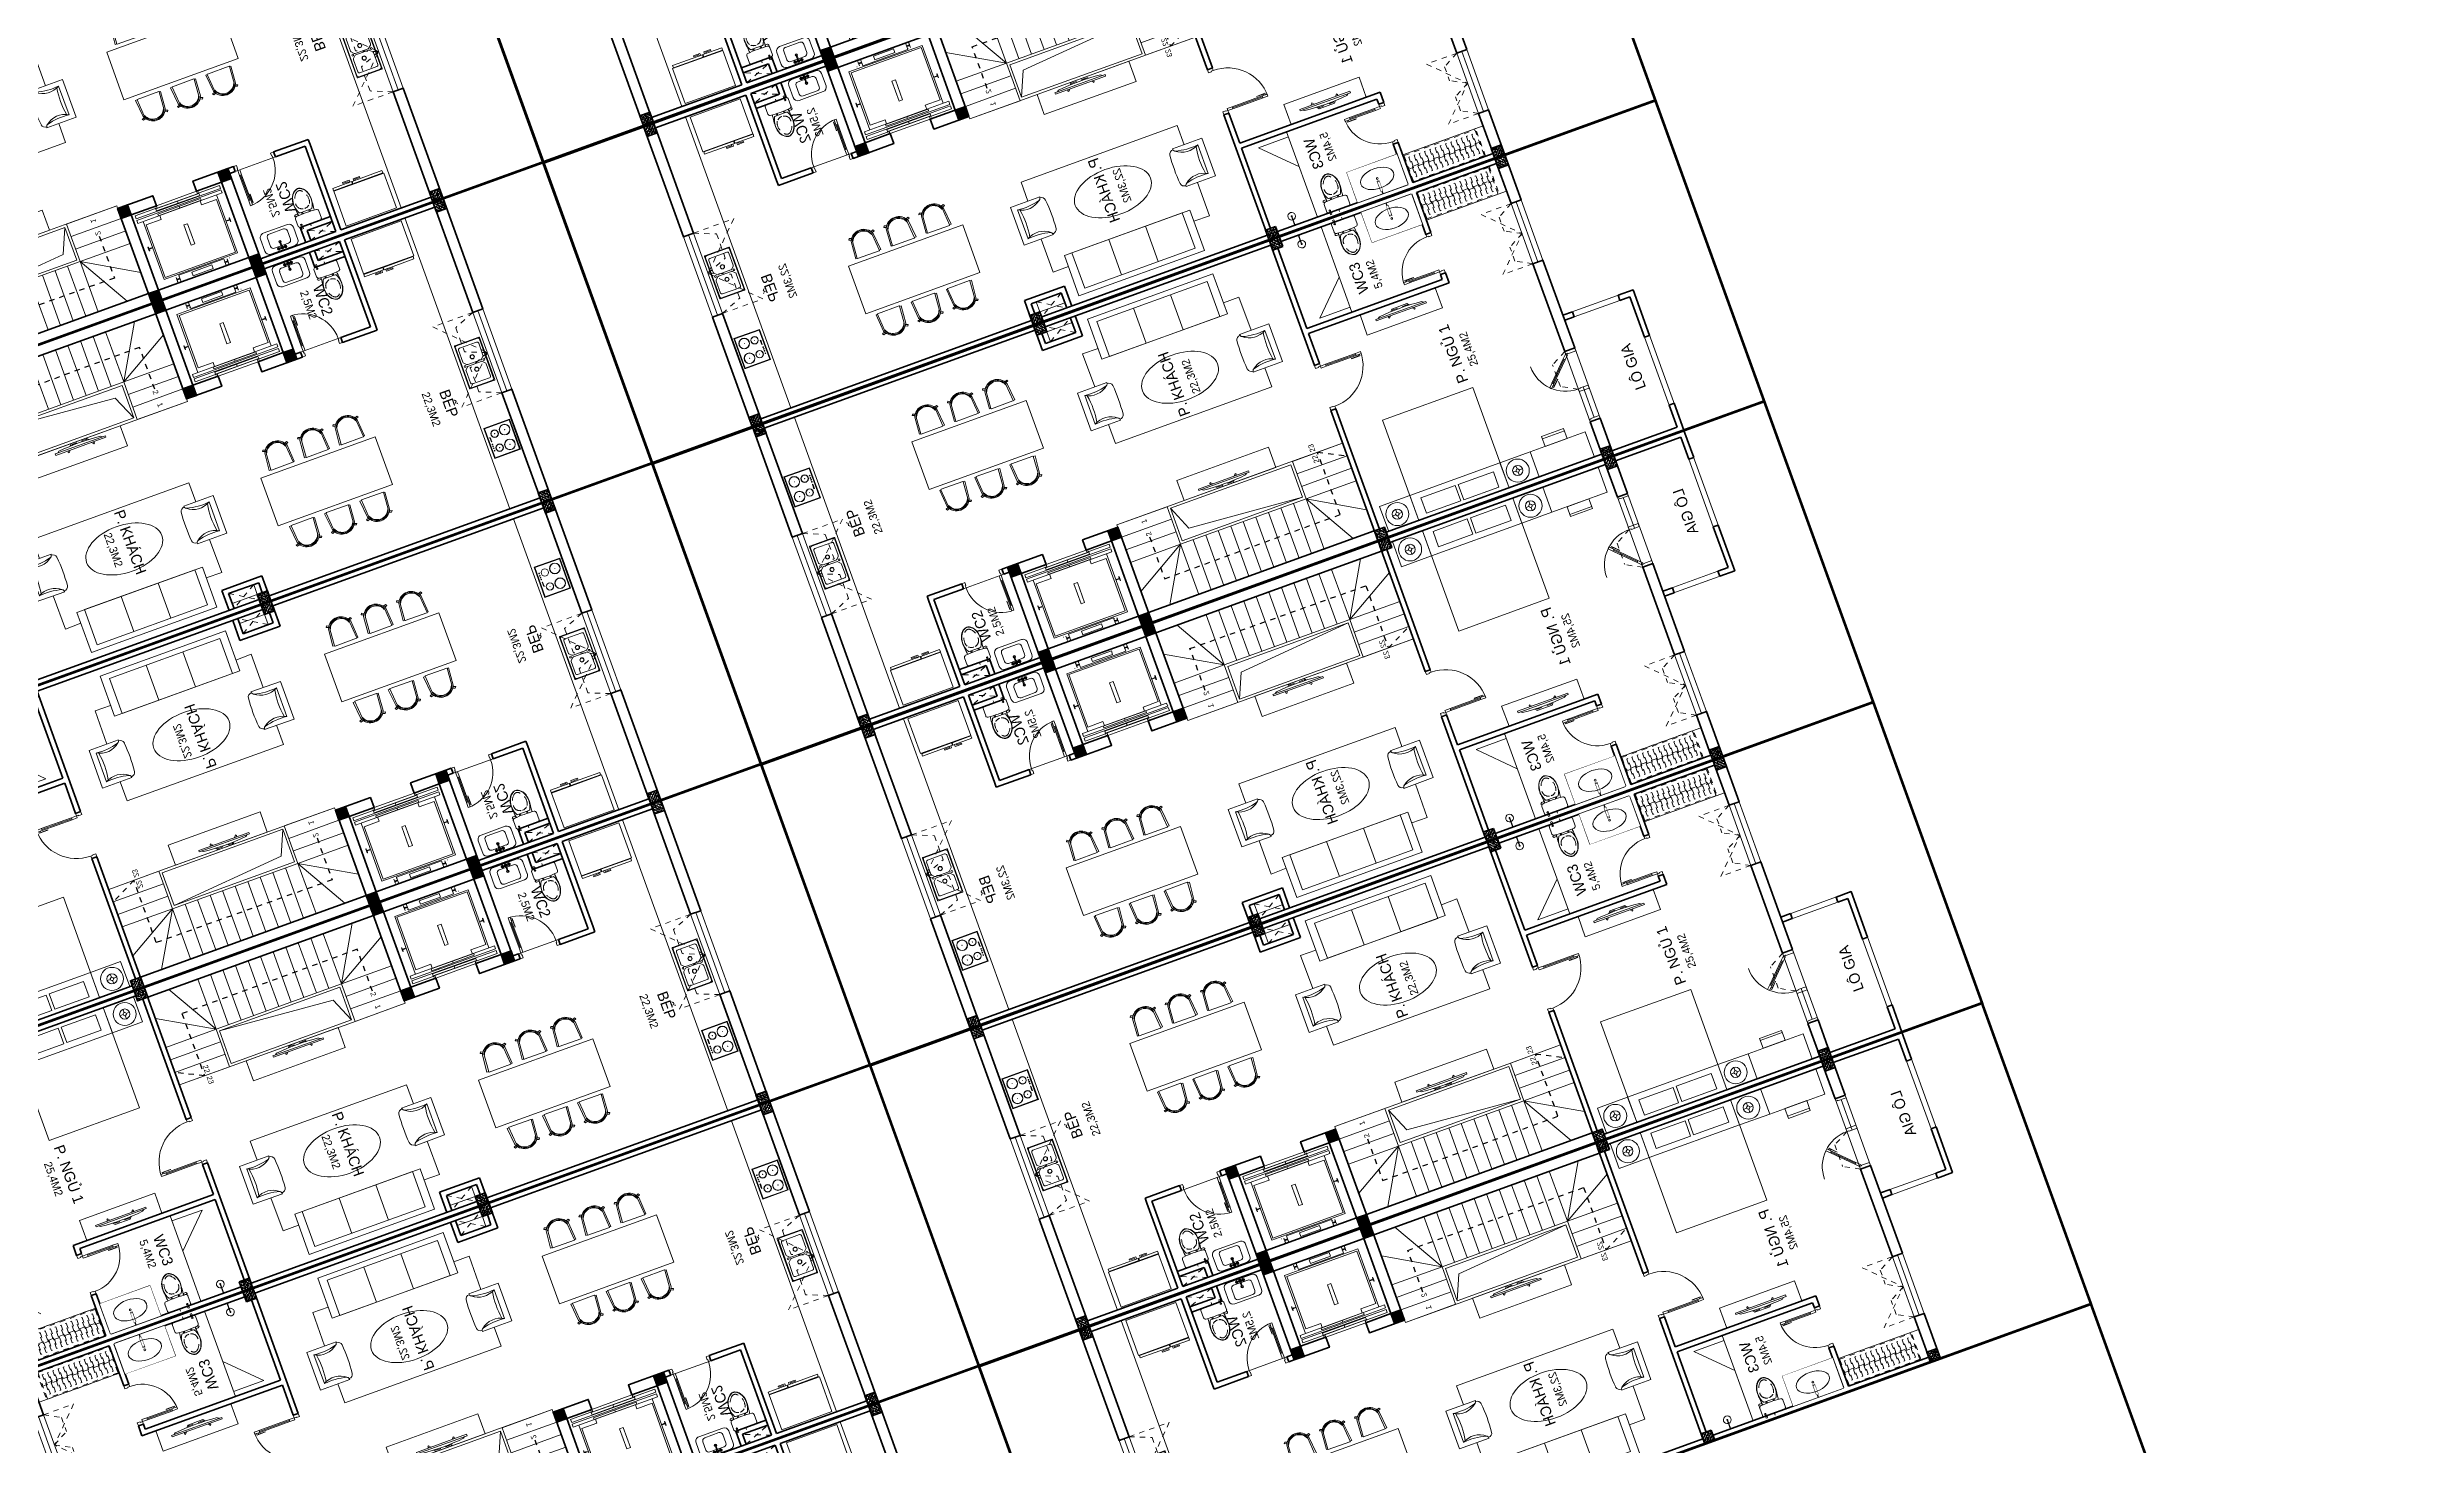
# Model space of a CAD drawing. Header units: metres. Extents: x 568336 to 569219, y 2065964 to 2066430.
# Drawn here: x 568574.09 to 568618.06, y 2066363.18 to 2066389.38 of the extents above; entities that cross this region are included whole.
import ezdxf

# ---------------------------------------------------------------- set-up
doc = ezdxf.new("R2010")
doc.units = ezdxf.units.M
for name, pattern in [('$AUDIT_BAD_LTYPE2', [0]), ('DASHDOT2', [0.5, 0.25, -0.125, 0, -0.125]), ('HIDDEN', [0.375, 0.25, -0.125]), ('HIDDEN2', [0.1875, 0.125, -0.0625]), ('X-5M-G-MB PHONGNGU$0$HIDDEN2', [0.1875, 0.125, -0.0625]), ('xref-thap C (mb tang 32-2)$0$HIDDEN', [0.375, 0.25, -0.125])]:
    doc.linetypes.add(name, pattern=pattern)
doc.layers.get('0').update_dxf_attribs({"linetype": 'CONTINUOUS'})
doc.layers.get('DEFPOINTS').update_dxf_attribs({"linetype": 'CONTINUOUS'})
for name, color, linetype, lineweight in [('-CONCRETE', 1, 'CONTINUOUS', 35), ('-DIM', 9, 'CONTINUOUS', 13), ('-DOOR', 137, 'CONTINUOUS', 9), ('-FURNITURE', 46, 'CONTINUOUS', 9), ('-HATCH', 8, 'CONTINUOUS', 5), ('-HIDE', 3, 'HIDDEN', 13), ('-LINE1', 7, 'CONTINUOUS', 18), ('-LINE2', 252, 'CONTINUOUS', 9), ('-STEEL1', 1, 'CONTINUOUS', 35), ('-TEXT', 7, 'CONTINUOUS', 15), ('-WALL', 4, 'CONTINUOUS', 35), ('TEXT25', 2, 'CONTINUOUS', 13)]:
    doc.layers.add(name, color=color, linetype=linetype, lineweight=lineweight)
for name, color, linetype in [('1-NETMANH', 8, 'CONTINUOUS'), ('LoLK', 6, 'CONTINUOUS'), ('TIMDUONG', 1, 'CONTINUOUS')]:
    doc.layers.add(name, color=color, linetype=linetype)
doc.styles.add('SVN_AVO_thuong', font='')
doc.styles.add('T1', font='', dxfattribs={"height": 200})
doc.styles.add('vnavanth', font='', dxfattribs={"width": 0.8})
doc.styles.get('SVN_AVO_thuong').set_extended_font_data('SVN-Avo')
doc.styles.get('T1').set_extended_font_data('VNgeometric Light')
doc.styles.get('vnavanth').set_extended_font_data('.VnAvantH')

# ---------------------------------------------------------------- blocks, each defined once
blk = doc.blocks.new('*U150')
at = {"linetype": '$AUDIT_BAD_LTYPE2'}
for p, q in [((70, 100), (70, 600)), ((90, 600), (90, 100))]:
    blk.add_line(p, q, dxfattribs=at)
for points in [[(50, 600), (90, 600), (90, 700), (50, 700), (50, 600)], [(50, 603), (50, 100)], [(50, 100), (90, 100), (90, 0), (50, 0), (50, 100)]]:
    blk.add_lwpolyline(points)
for points in [[(118, 495), (118, 664), (90, 664), (90, 636), (113, 636), (113, 495)], [(0, 0), (50, 0), (50, -40), (60, -40), (60, -100), (0, -100)], [(800, 0), (750, 0), (750, -40), (740, -40), (740, -100), (800, -100)]]:
    blk.add_lwpolyline(points, close=True)
at = {"linetype": '$AUDIT_BAD_LTYPE2', "ltscale": 0.3}
blk.add_arc((50, 0), 700, 0, 90, dxfattribs=at)
blk = doc.blocks.new('*U152')
at = {"linetype": '$AUDIT_BAD_LTYPE2'}
for p, q in [((70, 100), (70, 700)), ((90, 700), (90, 100))]:
    blk.add_line(p, q, dxfattribs=at)
for points in [[(50, 700), (90, 700), (90, 800), (50, 800), (50, 700)], [(50, 703), (50, 100)], [(50, 100), (90, 100), (90, 0), (50, 0), (50, 100)]]:
    blk.add_lwpolyline(points)
for points in [[(118, 595), (118, 764), (90, 764), (90, 736), (113, 736), (113, 595)], [(0, 0), (50, 0), (50, -40), (60, -40), (60, -100), (0, -100)], [(900, 0), (850, 0), (850, -40), (840, -40), (840, -100), (900, -100)]]:
    blk.add_lwpolyline(points, close=True)
at = {"linetype": '$AUDIT_BAD_LTYPE2', "ltscale": 0.3}
blk.add_arc((50, 0), 800, 0, 90, dxfattribs=at)
blk = doc.blocks.new('1800X2000')
at = {"layer": '-FURNITURE'}
blk.add_line((325497, 17765), (325497, 19565), dxfattribs=at)
for points in [[(323997, 19565), (325997, 19565), (325997, 17765), (323997, 17765)], [(325613, 19391), (325919, 19391), (325919, 18691), (325613, 18691)], [(325613, 18630), (325919, 18630), (325919, 17947), (325613, 17947)]]:
    blk.add_lwpolyline(points, close=True, dxfattribs=at)
blk = doc.blocks.new('X-5M-DH-2-CORE$0$A$C75E80C28')
at = {"layer": '-LINE2', "linetype": 'Continuous', "ltscale": 2}
for p, q in [((-731, -149), (731, -149)), ((-731, -1305), (-731, -149)), ((-700, -179), (700, -179)), ((-700, -1225), (-700, -179)), ((-557, -112), (-560, -112)), ((-510, -22), (-510, -51)), ((-507, -22), (-510, -22)), ((-510, -109), (-510, -79)), ((-507, -22), (-507, -51)), ((-507, -109), (-507, -79)), ((-456, -57), (-501, -57)), ((-456, -60), (-501, -60)), ((-456, -70), (-501, -70)), ((-456, -73), (-501, -73)), ((-453, -63), (-453, -67)), ((-450, -63), (-450, -67)), ((450, -63), (450, -67)), ((453, -63), (453, -67)), ((456, -57), (501, -57)), ((456, -60), (501, -60)), ((456, -70), (501, -70)), ((456, -73), (501, -73)), ((457, -112), (460, -112)), ((507, -22), (510, -22)), ((507, -22), (507, -51)), ((507, -109), (507, -79)), ((510, -22), (510, -51)), ((510, -109), (510, -79)), ((700, -1225), (700, -179)), ((731, -1305), (731, -149)), ((840, -1305), (-840, -1305)), ((-840, -1365), (-840, -1305)), ((-700, -1225), (-400, -1225)), ((425, -1309), (-425, -1309)), ((-425, -1343), (-425, -1309)), ((-400, -1305), (-400, -1225)), ((0, -1309), (0, -1343)), ((700, -1225), (400, -1225)), ((400, -1305), (400, -1225)), ((425, -1343), (425, -1309)), ((840, -1365), (840, -1305)), ((840, -1365), (-840, -1365)), ((840, -1395), (-840, -1395)), ((-840, -1395), (-840, -1455)), ((-840, -1455), (-435, -1455)), ((-435, -1450), (-435, -1460)), ((-435, -1450), (-400, -1450)), ((-435, -1460), (-425, -1460)), ((-435, -1490), (-435, -1500)), ((-435, -1490), (-425, -1490)), ((-435, -1500), (-400, -1500)), ((-433, -1452), (-433, -1458)), ((-433, -1452), (-402, -1452)), ((-433, -1458), (-425, -1458)), ((-433, -1492), (-433, -1498)), ((-433, -1492), (-425, -1492)), ((-433, -1498), (-402, -1498)), ((430, -1406), (-430, -1406)), ((-430, -1406), (-430, -1446)), ((430, -1446), (-430, -1446)), ((425, -1343), (-425, -1343)), ((-425, -1458), (-425, -1460)), ((-425, -1490), (-425, -1492)), ((-402, -1452), (-402, -1498)), ((400, -1450), (-400, -1450)), ((-400, -1450), (-400, -1500)), ((0, -1406), (0, -1446)), ((400, -1450), (400, -1500)), ((435, -1450), (400, -1450)), ((435, -1500), (400, -1500)), ((402, -1452), (402, -1498)), ((433, -1452), (402, -1452)), ((433, -1498), (402, -1498)), ((433, -1458), (425, -1458)), ((425, -1458), (425, -1460)), ((435, -1460), (425, -1460)), ((425, -1490), (425, -1492)), ((435, -1490), (425, -1490)), ((433, -1492), (425, -1492)), ((430, -1406), (430, -1446)), ((433, -1452), (433, -1458)), ((433, -1492), (433, -1498)), ((435, -1450), (435, -1460)), ((840, -1455), (435, -1455)), ((435, -1490), (435, -1500)), ((840, -1395), (840, -1455))]:
    blk.add_line(p, q, dxfattribs=at)
for points in [[(-450, 0), (-450, -130), (450, -130), (450, 0)], [(-200, -29), (200, -29), (200, -101), (-200, -101)], [(-36, -584), (36, -584), (36, -984), (-36, -984)]]:
    blk.add_lwpolyline(points, close=True, dxfattribs=at)
for points in [[(-780, -789), (-751, -789, 0.414214), (-750, -788), (-750, -784), (-750, -780, 0.414214), (-751, -779), (-780, -779, -0.256978), (-784, -782), (-798, -782, -0.414214), (-801, -779), (-804, -749, 0.414214), (-807, -746), (-812, -746), (-812, -784), (-812, -821), (-807, -821, 0.414214), (-804, -818), (-801, -789, -0.414214), (-798, -786), (-784, -786, -0.256978), (-780, -789)], [(780, -789), (751, -789, -0.414214), (750, -788), (750, -784), (750, -780, -0.414214), (751, -779), (780, -779, 0.256978), (784, -782), (798, -782, 0.414214), (801, -779), (804, -749, -0.414214), (807, -746), (812, -746), (812, -784), (812, -821), (807, -821, -0.414214), (804, -818), (801, -789, 0.414214), (798, -786), (784, -786, 0.256978), (780, -789)]]:
    blk.add_lwpolyline(points, format="xyb", dxfattribs=at)
for centre, radius, start, end in [((-501, -51), 9.4, 180, 270), ((-501, -79), 9.4, 90, 180), ((-501, -51), 6.2, 180, 270), ((-501, -79), 6.2, 90, 180), ((-456, -63), 6.2, 0, 90), ((-456, -63), 3, 0, 90), ((-456, -67), 6.2, 270, 0), ((-456, -67), 3, 270, 0), ((456, -63), 6.2, 90, 180), ((456, -67), 6.2, 180, 270), ((456, -63), 3, 90, 180), ((456, -67), 3, 180, 270), ((501, -51), 6.2, 270, 0), ((501, -51), 9.4, 270, 0), ((501, -79), 9.4, 0, 90), ((501, -79), 6.2, 0, 90)]:
    blk.add_arc(centre, radius, start, end, dxfattribs=at)
blk = doc.blocks.new('A$C5C575821')
at = {"layer": '-CONCRETE'}
h = blk.add_hatch(color=256, dxfattribs=at)
h.dxf.hatch_style = 1
h.paths.add_polyline_path([(0, 200), (0, 0), (200, 0), (200, 200)])
blk.add_lwpolyline([(0, 0), (200, 0), (200, 200), (0, 200)], close=True, dxfattribs=at)
blk = doc.blocks.new('A$C3F71457E')
at = {"layer": '-CONCRETE'}
blk.add_lwpolyline([(0, -100), (0, 400), (-1500, 400), (-1500, -1400), (0, -1400), (0, -900), (200, -900), (200, -1600), (-1700, -1600), (-1700, 600), (200, 600), (200, -100), (0, -100)], dxfattribs=at)
at = {"layer": '-LINE1'}
blk.add_line((0, -900), (0, -100), dxfattribs=at)
at = {"layer": '-WALL'}
for p in [(-1700, 400), (0, 400), (-1700, -1600), (0, -1600)]:
    blk.add_blockref('A$C5C575821', p, dxfattribs=at)
at = {"color": 2, "rotation": 90}
blk.add_blockref('X-5M-DH-2-CORE$0$A$C75E80C28', (-1500, -500), dxfattribs=at)
blk = doc.blocks.new('XR.MB.LM123$0$tvi 1')
blk.add_lwpolyline([(29, 0), (29, -1000), (0, -1000), (0, 0)], close=True)
for points in [[(-24, -236), (-39, -252)], [(0, -285), (-39, -252)], [(0, -256), (-24, -236)], [(29, -50), (52, -81)], [(70, -315), (111, -350), (111, -650), (70, -685)], [(89, -446), (89, -360), (71, -345)], [(0, -715), (-39, -748)], [(-24, -764), (-39, -748)], [(0, -744), (-24, -764)], [(89, -554), (89, -640), (71, -655)], [(89, -446), (73, -446)], [(89, -554), (73, -554)], [(29, -950), (52, -919)]]:
    blk.add_lwpolyline(points)
blk.add_arc((-4025, -500), 4099, 354.1311, 5.8689)
blk = doc.blocks.new('A$C23F441E4')
at = {"ltscale": 3}
blk.add_lwpolyline([(-300, 0), (-300, -510), (300, -510), (300, 0), (-300, 0)], dxfattribs=at)
for points in [[(-290, -10), (-290, -500), (290, -500), (290, -10)], [(-100, -46), (-15, -46), (-15, -56), (-100, -56)]]:
    blk.add_lwpolyline(points, close=True, dxfattribs=at)
for centre, radius in [((-147, -359), 100), ((-147, -359), 97), ((-139, -156), 70), ((-139, -156), 67), ((-147, -359), 2), ((-139, -156), 2), ((37, -48), 6.6), ((147, -359), 100), ((147, -359), 97), ((74, -48), 6.6), ((139, -156), 70), ((139, -156), 67), ((112, -48), 6.6), ((139, -156), 2), ((147, -359), 2), ((160, -48), 6.6)]:
    blk.add_circle(centre, radius, dxfattribs=at)
blk = doc.blocks.new('A$C14986441')
at = {"ltscale": 3}
for p, q in [((-250, 420), (-250, -420)), ((240, 430), (-240, 430)), ((-200, 325), (-200, 87)), ((-191, 66), (-149, 24)), ((170, 355), (-170, 355)), ((-128, 15), (128, 15)), ((149, 24), (191, 66)), ((200, 87), (200, 325)), ((250, -420), (250, 420)), ((-240, -430), (240, -430)), ((-200, -325), (-200, -87)), ((-191, -66), (-149, -24)), ((170, -355), (-170, -355)), ((-128, -15), (128, -15)), ((149, -24), (191, -66)), ((200, -87), (200, -325))]:
    blk.add_line(p, q, dxfattribs=at)
blk.add_lwpolyline([(240, -390), (240, 390, 0.414214), (210, 420), (-210, 420, 0.414214), (-240, 390), (-240, -390, 0.414214), (-210, -420), (210, -420, 0.414214)], format="xyb", close=True, dxfattribs=at)
for centre, radius in [((-186, 0), 17.5), ((0, 125), 40), ((0, 125), 35), ((185, 0), 17.5), ((0, -125), 40), ((0, -125), 35)]:
    blk.add_circle(centre, radius, dxfattribs=at)
for centre, radius, start, end in [((-240, 420), 10, 90, 180), ((-170, 325), 30, 90, 180), ((-170, 87), 30, 180, 225), ((-128, 45), 30, 225, 270), ((128, 45), 30, 270, 315), ((170, 325), 30, 0, 90), ((170, 87), 30, 315, 0), ((240, 420), 10, 0, 90), ((-240, -420), 10, 180, 270), ((-170, -87), 30, 135, 180), ((-170, -325), 30, 180, 270), ((-128, -45), 30, 90, 135), ((128, -45), 30, 45, 90), ((170, -325), 30, 270, 0), ((170, -87), 30, 0, 45), ((240, -420), 10, 270, 0)]:
    blk.add_arc(centre, radius, start, end, dxfattribs=at)
blk = doc.blocks.new('ghe11asdsdsdsd')
at = {"layer": '-FURNITURE', "ltscale": 5}
for p, q in [((-454, 642), (-454, -60)), ((447, 643), (445, -59)), ((339, 75), (-348, 74)), ((445, -59), (-454, -60))]:
    blk.add_line(p, q, dxfattribs=at)
for centre, radius, start, end in [((-557, 172), 481, 73.628, 77.6744), ((-330, 640), 103, 97.7909, 180.472), ((-435, 586), 50, 17.2905, 73.628), ((-753, 311), 469, 329.603, 39.8271), ((-1717, 235), 1379, 353.2677, 15.3477), ((14, -3057), 3816, 85.1505, 95.3732), ((745, 311), 469, 140.0382, 210.2652), ((1709, 233), 1379, 164.5193, 186.6002), ((322, 644), 103, 359.5522, 82.2333), ((428, 586), 50, 106.2084, 162.5459), ((548, 172), 481, 102.162, 106.2084), ((-1, -1576), 1730, 79.6029, 100.5814)]:
    blk.add_arc(centre, radius, start, end, dxfattribs=at)
blk = doc.blocks.new('SOFA 2500')
at = {"layer": '-FURNITURE'}
for p, q in [((267949, 8788), (268649, 8788)), ((267949, 8055), (268649, 8055))]:
    blk.add_line(p, q, dxfattribs=at)
for points in [[(267849, 9672), (268649, 9672), (268649, 7172), (267849, 7172)], [(267949, 9522), (268649, 9522), (268649, 7322), (267949, 7322)]]:
    blk.add_lwpolyline(points, close=True, dxfattribs=at)
blk = doc.blocks.new('A$C18091ED7')
for p, q in [((-83, -267), (-83, -300)), ((-83, -278), (-83, -288)), ((-61, -290), (-83, -290)), ((-63, -265), (-81, -265)), ((-61, -267), (-61, -300)), ((0, -42), (0, 0)), ((61, -267), (61, -300)), ((61, -290), (83, -290)), ((63, -265), (81, -265)), ((83, -267), (83, -300)), ((83, -278), (83, -288)), ((146, -27), (179, -27)), ((146, -27), (146, -30)), ((146, -30), (166, -30)), ((153, -37), (146, -30)), ((152, 0), (152, -27)), ((152, 0), (179, 0)), ((153, -37), (166, -37)), ((153, -40), (153, -37)), ((153, -40), (178, -40)), ((153, -40), (178, -40)), ((153, -40), (153, -42)), ((165, -262), (165, -290)), ((185, -30), (166, -30)), ((178, -37), (166, -37)), ((168, -260), (228, -260)), ((168, -292), (207, -292)), ((185, -30), (178, -37)), ((178, -37), (178, -40)), ((178, -40), (178, -42)), ((179, 0), (179, -27)), ((179, -27), (185, -27)), ((185, -27), (185, -30)), ((231, -274), (231, -262))]:
    blk.add_line(p, q)
for points in [[(230, -219, -0.137407), (225, -235), (222, -241, -0.236081), (198, -255, -0.051961), (-198, -255, -0.236081), (-222, -241), (-225, -235, -0.137407), (-230, -219), (-230, -72, -0.198912), (-226, -63), (-209, -46, -0.198912), (-200, -42), (0, -42), (200, -42, -0.198912), (209, -46), (226, -63, -0.198912), (230, -72)], [(144, -619, -0.212405), (26, -734, -0.027685), (-1, -739, -0.022279), (-26, -734, -0.212405), (-144, -619, -0.142796), (-167, -428, -0.093005), (-128, -309, -0.256439), (-111, -300), (0, -300), (111, -300, -0.256439), (128, -309, -0.093005), (167, -428, -0.142796)]]:
    blk.add_lwpolyline(points, format="xyb", close=True)
at = {"linetype": 'xref-thap C (mb tang 32-2)$0$HIDDEN', "ltscale": 100}
blk.add_lwpolyline([(61, -669, -0.199031), (0, -699, -0.199031), (-61, -669, -0.218924), (-132, -478, -0.153791), (-112, -404, -0.236701), (0, -348, -0.236701), (112, -404, -0.153791), (132, -478, -0.218924)], format="xyb", close=True, dxfattribs=at)
blk.add_circle((166, -78), 13.9)
for centre, radius, start, end in [((-81, -267), 1.98, 90, 180), ((-63, -267), 1.98, 0, 90), ((63, -267), 1.98, 90, 180), ((81, -267), 1.98, 0, 90), ((168, -262), 2.47, 90, 180), ((168, -290), 2.47, 180, 270), ((207, -277), 15.5, 270, 306.4659), ((168, -225), 80.1, 306.4659, 320.3123), ((228, -274), 2.47, 320.3123, 0)]:
    blk.add_arc(centre, radius, start, end)
for points in [[(-156, -259), (-157, -267), (-164, -328), (-169, -385), (-184, -528), (-136, -679), (-50, -735), (-20, -741), (0, -744)], [(156, -259), (157, -267), (164, -328), (169, -385), (184, -528), (136, -679), (50, -735), (20, -741), (0, -744)]]:
    blk.add_open_spline(points, degree=3, knots=[130.613938, 130.613938, 130.613938, 130.613938, 152.852109, 311.129351, 417.703951, 561.383393, 697.692632, 710.812262, 710.812262, 710.812262, 710.812262])
blk = doc.blocks.new('shower')
for points in [[(180929, -32327), (180902, -32327), (180902, -32316), (180929, -32316)], [(180919, -32316), (180912, -32316), (180912, -32147), (180919, -32147)]]:
    blk.add_lwpolyline(points, close=True)
for radius, start, end in [(72, 272.7907, 267.2093), (8.35, 294.8355, 245.1645)]:
    blk.add_arc((180916, -32147), radius, start, end)
blk = doc.blocks.new('Sink_Cicle')
blk.add_lwpolyline([(17, -50), (-17, -50), (-18, -252), (17, -252)], close=True)
blk.add_circle((0, -300), 17.5)
at = {"layer": 'DEFPOINTS'}
blk.add_line((0, -100), (0, 0), dxfattribs=at)
blk.add_wipeout([(17, -50), (-17, -50), (-18, -252), (17, -252)])
at = {"layer": '-FURNITURE', "linetype": 'Continuous'}
blk.add_ellipse((0, -300), major_axis=(-325, 0), ratio=0.584615, dxfattribs=at)
blk.add_line((-18, -237), (17, -237))
blk = doc.blocks.new('*U146')
at = {"ltscale": 300}
blk.add_lwpolyline([(0, 0), (999, 0), (999, -600), (0, -600)], close=True, dxfattribs=at)
blk.add_wipeout([(0, 0), (999, 0), (999, -600), (0, -600)], dxfattribs=at)
blk.add_blockref('Sink_Cicle', (500, 0), dxfattribs=at)
blk = doc.blocks.new('ghe 400')
blk.add_wipeout([(-230, 8), (-200, 309), (-194, 322), (-189, 333), (-230, 347), (-215, 370), (-176, 354), (-147, 387), (-125, 405), (-97, 422), (-61, 436), (-32, 443), (2, 445), (25, 444), (49, 440), (70, 434), (92, 425), (115, 412), (127, 404), (140, 393), (155, 379), (167, 366), (176, 354), (215, 370), (230, 347), (189, 333), (200, 309), (223, 8), (199, 8), (195, 0), (-195, 0), (-198, 2), (-199, 8)]).dxf.layer = '-LINE2'
at = {"layer": '-FURNITURE', "linetype": 'Continuous'}
for points in [[(-176, 354), (-215, 370), (-230, 347), (-189, 333)], [(-199, 8), (-230, 8), (-200, 309)], [(-177, 302), (-170, 302)], [(-177, 302), (-170, 302)], [(177, 302), (170, 302)], [(176, 354), (215, 370), (230, 347), (189, 333)], [(199, 8), (223, 8)], [(223, 8), (200, 309)]]:
    blk.add_lwpolyline(points, dxfattribs=at)
blk.add_lwpolyline([(177, 302), (200, 5, -0.436313), (195, 0), (-195, 0, -0.436313), (-200, 5), (-177, 302)], format="xyb", dxfattribs=at)
for centre, radius, start, end in [((0, 230), 215, 21.6148, 158.3852), ((0, 244), 187, 18.2196, 161.7804), ((0, 231), 184, 22.5272, 157.4728)]:
    blk.add_arc(centre, radius, start, end, dxfattribs=at)
blk = doc.blocks.new('ghee')
at = {"layer": '-DIM', "xscale": -0.9999999999999998, "rotation": 179.9999999999999}
blk.add_blockref('ghe 400', (-9, -100), dxfattribs=at)
blk = doc.blocks.new('lavabo4')
for p, q in [((241, 0), (-241, 0)), ((-327, -86), (-327, -330)), ((-241, -416), (241, -416)), ((-200, -138), (-200, -305)), ((141, -80), (-141, -80)), ((-141, -363), (141, -363)), ((-74, -39), (-79, -39)), ((-74, -44), (-79, -44)), ((-67, -33), (-67, -28)), ((-67, -50), (-67, -55)), ((-63, -33), (-63, -28)), ((-63, -50), (-63, -55)), ((-57, -39), (-52, -39)), ((-57, -44), (-52, -44)), ((-9, -57), (-9, -123)), ((9, -123), (9, -57)), ((57, -39), (52, -39)), ((57, -44), (52, -44)), ((63, -33), (63, -28)), ((63, -50), (63, -55)), ((68, -33), (68, -28)), ((68, -50), (68, -55)), ((74, -39), (79, -39)), ((74, -44), (79, -44)), ((200, -305), (200, -138)), ((327, -330), (327, -86))]:
    blk.add_line(p, q)
for centre, radius in [((-65, -42), 24.8), ((-83, -42), 5.03), ((-65, -42), 9), ((-65, -24), 5.03), ((-65, -60), 5.03), ((-47, -42), 5.03), ((0, -159), 22.8), ((0, -159), 14.1), ((0, -42), 9), ((65, -42), 24.8), ((47, -42), 5.03), ((65, -42), 9), ((65, -24), 5.03), ((65, -60), 5.03), ((83, -42), 5.03)]:
    blk.add_circle(centre, radius)
for centre, radius, start, end in [((-241, -86), 86.1, 90, 180), ((-241, -330), 86.1, 180, 270), ((-141, -138), 58.8, 90, 180), ((-141, -305), 58.8, 180, 270), ((-65, -42), 18, 105.2407, 164.2093), ((-65, -42), 18, 196.2342, 253.9047), ((-65, -42), 18, 16.4413, 74.0789), ((-65, -42), 18, 286.12, 344.0884), ((0, -42), 27, 289.6514, 250.3603), ((0, -42), 18, 300.3431, 239.7554), ((0, -123), 9, 180, 0), ((65, -42), 18, 106.12, 164.0884), ((65, -42), 18, 196.4413, 254.0789), ((65, -42), 18, 16.2342, 73.9047), ((65, -42), 18, 285.2407, 344.2093), ((141, -138), 58.8, 0, 90), ((141, -305), 58.8, 270, 0), ((241, -86), 86.1, 0, 90), ((241, -330), 86.1, 270, 0)]:
    blk.add_arc(centre, radius, start, end)
blk = doc.blocks.new('A$C55AD6C8F')
at = {"ltscale": 3}
for p, q in [((-750, 624), (-750, 1000)), ((-750, 1000), (-704, 1000)), ((-704, 1000), (-704, 624)), ((0, 1000), (-695, 1000)), ((-695, 1000), (-695, 0)), ((0, 0), (0, 1000)), ((-704, 624), (-750, 624)), ((-750, 613), (-750, 18)), ((-704, 613), (-750, 613)), ((-704, 18), (-704, 613)), ((-750, 18), (-704, 18)), ((-695, 0), (0, 0))]:
    blk.add_line(p, q, dxfattribs=at)
at = {"ltscale": 3, "elevation": 0}
for points in [[(-750, 688), (-750, 657), (-790, 657), (-790, 788), (-771, 788), (-771, 688)], [(-750, 549), (-750, 580), (-790, 580), (-790, 449), (-771, 449), (-771, 549)]]:
    blk.add_lwpolyline(points, close=True, dxfattribs=at)
blk = doc.blocks.new('12PLMP12')
at = {"color": 0, "linetype": 'ByBlock'}
for p, q in [((-1.25, 0), (-3.75, 0)), ((0, 1.25), (0, 3.75)), ((1.25, 0), (3.75, 0)), ((0, -1.25), (0, -3.75))]:
    blk.add_line(p, q, dxfattribs=at)
for radius in [8.5, 3.75, 1.25]:
    blk.add_circle((0, 0), radius, dxfattribs=at)
blk = doc.blocks.new('*U206')
at = {"linetype": 'X-5M-G-MB PHONGNGU$0$HIDDEN2'}
for points in [[(0, 600), (0, 0), (1581, 0), (1581, 600)], [(1561, 580), (1561, 20), (20, 20), (20, 580)], [(1561, 287), (1561, 313), (20, 313), (20, 287)], [(114, 319), (109, 319), (109, 280), (114, 280)], [(228, 319), (223, 319), (223, 280), (228, 280)], [(342, 319), (337, 319), (337, 280), (342, 280)], [(456, 319), (451, 319), (451, 280), (456, 280)], [(570, 319), (565, 319), (565, 280), (570, 280)], [(684, 319), (679, 319), (679, 280), (684, 280)], [(798, 319), (793, 319), (793, 280), (798, 280)], [(912, 319), (907, 319), (907, 280), (912, 280)], [(1026, 319), (1021, 319), (1021, 280), (1026, 280)], [(1140, 319), (1135, 319), (1135, 280), (1140, 280)], [(1254, 319), (1249, 319), (1249, 280), (1254, 280)], [(1368, 319), (1363, 319), (1363, 280), (1368, 280)], [(1482, 319), (1477, 319), (1477, 280), (1482, 280)]]:
    blk.add_lwpolyline(points, close=True, dxfattribs=at)
for points in [[(122, 313), (122, 515), (100, 515), (100, 313)], [(236, 313), (236, 515), (214, 515), (214, 313)], [(350, 313), (350, 515), (328, 515), (328, 313)], [(464, 313), (464, 515), (442, 515), (442, 313)], [(578, 313), (578, 515), (556, 515), (556, 313)], [(692, 313), (692, 515), (670, 515), (670, 313)], [(806, 313), (806, 515), (784, 515), (784, 313)], [(920, 313), (920, 515), (898, 515), (898, 313)], [(1034, 313), (1034, 515), (1012, 515), (1012, 313)], [(1148, 313), (1148, 515), (1126, 515), (1126, 313)], [(1262, 313), (1262, 515), (1240, 515), (1240, 313)], [(1376, 313), (1376, 515), (1354, 515), (1354, 313)], [(1490, 313), (1490, 515), (1468, 515), (1468, 313)], [(100, 287), (100, 92), (122, 92), (122, 287)], [(214, 287), (214, 92), (236, 92), (236, 287)], [(328, 287), (328, 92), (350, 92), (350, 287)], [(442, 287), (442, 92), (464, 92), (464, 287)], [(556, 287), (556, 92), (578, 92), (578, 287)], [(670, 287), (670, 92), (692, 92), (692, 287)], [(784, 287), (784, 92), (806, 92), (806, 287)], [(898, 287), (898, 92), (920, 92), (920, 287)], [(1012, 287), (1012, 92), (1034, 92), (1034, 287)], [(1126, 287), (1126, 92), (1148, 92), (1148, 287)], [(1240, 287), (1240, 92), (1262, 92), (1262, 287)], [(1354, 287), (1354, 92), (1376, 92), (1376, 287)], [(1468, 287), (1468, 92), (1490, 92), (1490, 287)]]:
    blk.add_lwpolyline(points, dxfattribs=at)
blk = doc.blocks.new('X-5M-G-MB PHONGNGU$0$A$C25DB0C3F')
at = {"elevation": 0}
for points in [[(0, 438), (197, 438), (197, 0), (0, 0)], [(197, 438), (197, 0), (0, 0), (0, 438)]]:
    blk.add_lwpolyline(points, close=True, dxfattribs=at)
at = {"elevation": 0, "flags": 128}
blk.add_lwpolyline([(44, 438), (44, 0)], dxfattribs=at)
blk = doc.blocks.new('*U151')
at = {"linetype": '$AUDIT_BAD_LTYPE2'}
for p, q in [((135, 57), (488, 410)), ((503, 396), (149, 42))]:
    blk.add_line(p, q, dxfattribs=at)
for points in [[(448, 301), (568, 421), (548, 441), (528, 421), (544, 405), (444, 305)], [(0, 0), (50, 0), (50, -40), (60, -40), (60, -199), (0, -199)], [(800, 0), (750, 0), (750, -40), (740, -40), (740, -199), (800, -199)]]:
    blk.add_lwpolyline(points, close=True)
for points in [[(474, 424), (503, 396), (573, 467), (545, 495), (474, 424)], [(121, 71), (149, 42), (78, -28), (50, 0), (121, 71)], [(476, 426), (121, 71)]]:
    blk.add_lwpolyline(points)
at = {"linetype": '$AUDIT_BAD_LTYPE2', "ltscale": 0.3}
blk.add_arc((50, 0), 700, 0, 90, dxfattribs=at)
blk = doc.blocks.new('D16')
at = {"layer": '-DOOR'}
for p, q in [((0, 200), (1600, 200)), ((0, 100), (1600, 100)), ((0, 0), (1600, 0))]:
    blk.add_line(p, q, dxfattribs=at)
at = {"layer": '-LINE2', "linetype": 'HIDDEN2', "ltscale": 10}
for p, q in [((0, 0), (0, -800)), ((0, -800), (800, 0)), ((0, 0), (160, -400)), ((800, 0), (640, -400)), ((1600, -800), (800, 0)), ((800, 0), (960, -400)), ((1600, 0), (1440, -400)), ((1600, 0), (1600, -800)), ((160, -400), (640, -400)), ((1440, -400), (960, -400))]:
    blk.add_line(p, q, dxfattribs=at)
blk = doc.blocks.new('D12')
at = {"layer": '-DOOR'}
for p, q in [((0, 200), (1200, 200)), ((0, 100), (1200, 100)), ((0, 0), (1200, 0))]:
    blk.add_line(p, q, dxfattribs=at)
at = {"layer": '-LINE2', "linetype": 'HIDDEN2', "ltscale": 10}
for p, q in [((0, 200), (0, 800)), ((0, 800), (600, 200)), ((0, 200), (160, 500)), ((160, 500), (439, 500)), ((600, 200), (439, 500)), ((1200, 800), (600, 200)), ((600, 200), (761, 500)), ((1040, 500), (761, 500)), ((1200, 200), (1040, 500)), ((1200, 200), (1200, 800)), ((1200, 200), (1200, 800))]:
    blk.add_line(p, q, dxfattribs=at)
blk = doc.blocks.new('18x35')
at = {"layer": '-HATCH'}
h = blk.add_hatch(dxfattribs=at)
h.set_pattern_fill('CHAU-01', color=256, scale=10, pattern_type=2)
h.set_pattern_definition([(50, (0, 0), (71.726018, -6.275213), [7.5, -82.5]), (355, (0, 0), (-13.875133, 75.219213), [6, -66]), (100.4514, (5.98, -0.52), (57.85094, 68.943954), [6.37402, -70.11421]), (46.1842, (0, 20), (106.724105, -16.5519), [11.25, -123.75]), (96.6356, (8.89, 18.62), (93.46627, 97.41179), [9.56103, -105.1713]), (351.1842, (0, 20), (93.4662, 97.41186), [9, -99]), (21, (10, 15), (59.690705, -40.26189), [7.5, -82.5]), (326, (10, 15), (24.331533, 72.515005), [6, -66]), (71.4514, (14.974, 11.645), (84.022263, 32.25305), [6.37402, -70.11421]), (37.5, (0, 0), (1.2159855, 33.2893854), [0, -65.2, 0, -67, 0, -66.25]), (7.5, (0, 0), (26.306954, 39.441171), [0, -38.2, 0, -63.7, 0, -25.25]), (327.5, (-22.3, 0), (53.3822436, -2.255487), [0, -25, 0, -78, 0, -103.5]), (317.5, (-32.3, 0), (58.318617, 10.010498), [0, -32.5, 0, -51.8, 0, -73.5]), (45, (0, 0), (-30.052038, 30.052038), []), (45, (0, 12.25), (-30.052038, 30.052038), [])])
h.paths.add_polyline_path([(96508, 47993), (96508, 47793), (96708, 47793), (96708, 47993)])
at = {"layer": '-STEEL1'}
blk.add_lwpolyline([(96508, 47793), (96708, 47793), (96708, 47993), (96508, 47993)], close=True, dxfattribs=at)
blk = doc.blocks.new('M1-T2')
at = {"layer": '-CONCRETE', "color": 1, "linetype": 'HIDDEN', "ltscale": 10, "const_width": 50}
blk.add_lwpolyline([(191582, 50952), (197582, 50952), (197582, 30952), (191582, 30952)], close=True, dxfattribs=at)
at = {"layer": '-DOOR'}
for p, q in [((192992, 34052), (192381, 34052)), ((195482, 34152), (195482, 33952))]:
    blk.add_line(p, q, dxfattribs=at)
for points in [[(193382, 46262), (193382, 45462)], [(192332, 34152), (193732, 34152), (193732, 33952), (192332, 33952)], [(195482, 34152), (196682, 34152), (196682, 33952), (195482, 33952)]]:
    blk.add_lwpolyline(points, dxfattribs=at)
blk.add_lwpolyline([(192332, 34152), (192373, 34152), (192373, 34119), (192381, 34119), (192381, 33952), (192332, 33952)], close=True, dxfattribs=at)
at = {"layer": '-FURNITURE'}
for p, q in [((191682, 48152), (197482, 48152)), ((196767, 42664), (196763, 42358)), ((195782, 37652), (197482, 37652)), ((196932, 35752), (196932, 34152))]:
    blk.add_line(p, q, dxfattribs=at)
for points in [[(196303, 46234), (195353, 46234), (195353, 43955), (196303, 43955)], [(193931, 41813), (193931, 39984), (193531, 39984), (193531, 41813)], [(191682, 37802), (191682, 38402), (192182, 38402), (192182, 37802)], [(195282, 36028), (195282, 37528), (195682, 37524), (195682, 36028)], [(191682, 35402), (191682, 36002), (192182, 36002), (192182, 35402)], [(191682, 35402), (192182, 35402), (192182, 34302), (191682, 34302)]]:
    blk.add_lwpolyline(points, close=True, dxfattribs=at)
for points in [[(195354, 39541), (194974, 39539), (194974, 42655), (195354, 42657)], [(196105, 42661), (196767, 42664)], [(196763, 39858), (196767, 39550), (196105, 39545)], [(195882, 37652), (195882, 38252), (196482, 37652)]]:
    blk.add_lwpolyline(points, dxfattribs=at)
blk.add_ellipse((195730, 41097), major_axis=(0, 750), ratio=0.589994, dxfattribs=at)
at = {"layer": '-HIDE', "ltscale": 10}
for p, q in [((191682, 46852), (191882, 46352)), ((191682, 46352), (191882, 46852)), ((197182, 43152), (197482, 42652)), ((197182, 42652), (197482, 43152))]:
    blk.add_line(p, q, dxfattribs=at)
at = {"layer": '-LINE1'}
for p, q in [((191582, 45530), (191582, 45530)), ((193431, 43152), (191682, 43152)), ((192782, 42152), (192205, 43152)), ((192782, 43152), (192782, 42152)), ((193032, 42152), (193032, 43152)), ((193032, 43152), (193032, 42152)), ((193282, 42152), (193282, 43152)), ((193282, 43152), (193282, 42152)), ((193482, 43152), (193531, 43152)), ((193531, 42152), (193531, 43152)), ((193531, 43152), (193531, 42102)), ((197182, 43152), (197382, 43152)), ((197382, 43152), (197382, 42652)), ((192782, 42152), (191782, 42729)), ((192782, 39652), (192782, 42152)), ((192782, 42152), (193531, 42152)), ((192832, 39702), (192832, 42102)), ((192832, 42102), (193481, 42102)), ((192832, 39702), (193015, 41901)), ((193015, 41901), (193481, 42102)), ((193481, 39702), (193481, 42102)), ((193531, 39702), (193531, 42102)), ((192782, 39652), (191782, 39074)), ((192782, 39652), (192205, 38652)), ((192782, 39652), (193531, 39652)), ((192782, 38652), (192782, 39652)), ((192832, 39702), (193481, 39702)), ((193032, 39652), (193032, 38652)), ((193032, 38652), (193032, 39652)), ((193282, 39652), (193282, 38652)), ((193282, 38652), (193282, 39652)), ((193531, 38652), (193531, 39702)), ((193531, 39652), (193531, 38652)), ((193431, 38652), (191682, 38652))]:
    blk.add_line(p, q, dxfattribs=at)
at = {"layer": '-LINE1', "lineweight": 18}
for p, q in [((192782, 42152), (191782, 42152)), ((192782, 41902), (191782, 41902)), ((192782, 41652), (191782, 41652)), ((192782, 41402), (191782, 41402)), ((192782, 41152), (191782, 41152)), ((192782, 40902), (191782, 40902)), ((192782, 40652), (191782, 40652)), ((192782, 40402), (191782, 40402)), ((192782, 40152), (191782, 40152)), ((192782, 39902), (191782, 39902)), ((192782, 39652), (191782, 39652))]:
    blk.add_line(p, q, dxfattribs=at)
blk.add_lwpolyline([(191582, 50952), (197582, 50952), (197582, 30952), (191582, 30952)], close=True, dxfattribs=at)
at = {"layer": '-LINE1'}
for points in [[(194382, 33952), (194382, 32552), (191582, 32552), (191582, 33952)], [(194282, 33952), (194282, 32852)], [(193472, 32652), (192122, 32652)]]:
    blk.add_lwpolyline(points, dxfattribs=at)
at = {"layer": '-LINE2', "linetype": 'HIDDEN2', "ltscale": 10}
for p, q in [((192982, 34152), (193142, 34452)), ((193142, 34452), (193572, 34452)), ((193732, 34152), (193572, 34452))]:
    blk.add_line(p, q, dxfattribs=at)
at = {"layer": '-WALL'}
for p, q in [((191582, 48952), (193782, 48952)), ((191582, 48952), (191582, 45339)), ((193782, 48952), (193782, 48752)), ((195382, 48952), (197582, 48952)), ((195382, 48952), (195382, 48752)), ((197582, 33952), (197582, 48952)), ((191682, 48752), (191682, 46952)), ((191682, 48752), (193782, 48752)), ((195382, 48752), (197482, 48752)), ((197482, 43352), (197482, 48752)), ((197482, 48752), (197482, 43352)), ((191582, 46852), (191582, 46852)), ((191682, 46952), (193382, 46952)), ((191682, 46852), (191682, 45352)), ((191682, 46852), (193382, 46852)), ((191882, 46852), (191882, 46352)), ((191982, 46852), (191982, 46252)), ((193482, 46952), (193382, 46952)), ((193382, 46262), (193382, 46852)), ((193482, 46262), (193482, 46952)), ((191682, 46352), (191882, 46352)), ((191682, 46252), (191982, 46252)), ((193482, 46262), (193382, 46262)), ((193382, 45352), (193382, 45462)), ((193382, 45462), (193482, 45462)), ((193382, 45352), (193482, 45352)), ((193482, 45352), (193482, 45462)), ((191682, 43152), (191582, 43152)), ((191582, 43152), (191582, 33952)), ((191782, 38652), (191782, 43152)), ((197082, 43352), (197082, 42552)), ((197082, 43352), (197482, 43352)), ((197182, 43252), (197182, 42652)), ((197182, 43252), (197382, 43252)), ((197482, 38652), (197482, 43152)), ((197482, 43152), (197482, 38652)), ((197182, 42652), (197482, 42652)), ((197082, 42552), (197482, 42552)), ((194182, 38652), (191682, 38652)), ((191682, 34152), (191682, 38452)), ((191782, 38552), (194182, 38552)), ((194182, 38552), (194182, 38652)), ((197482, 38652), (195082, 38652)), ((195082, 38652), (195082, 38552)), ((195082, 38552), (195682, 38552)), ((195682, 38552), (195682, 35752)), ((195782, 38552), (197382, 38552)), ((195782, 35852), (195782, 38552)), ((197482, 38452), (197482, 35852)), ((195682, 35752), (195882, 35752)), ((195882, 35852), (195782, 35852)), ((195882, 35752), (195882, 35852)), ((197482, 35852), (196682, 35852)), ((196682, 35852), (196682, 35752)), ((196682, 35752), (197482, 35752)), ((197482, 35752), (196682, 35752)), ((197482, 35752), (197482, 34152)), ((191582, 33952), (192332, 33952)), ((191582, 32552), (191582, 33952)), ((191682, 33952), (191582, 33952)), ((192332, 34152), (191682, 34152)), ((191682, 32652), (191682, 33952)), ((192332, 33952), (192332, 34152)), ((193732, 34152), (195482, 34152)), ((193732, 33952), (193732, 34152)), ((195482, 33952), (193732, 33952)), ((194282, 33762), (194282, 33952)), ((194382, 33762), (194382, 33952)), ((195482, 34152), (195482, 33952)), ((197482, 34152), (196682, 34152)), ((196682, 34152), (196682, 33952)), ((196682, 33952), (197582, 33952)), ((194282, 33762), (194382, 33762)), ((192122, 32552), (191582, 32552)), ((192122, 32652), (191682, 32652)), ((192122, 32552), (192122, 32652)), ((193472, 32552), (193472, 32652)), ((193472, 32652), (194282, 32652)), ((193472, 32552), (194382, 32552)), ((194282, 32652), (194282, 32852)), ((194282, 32852), (194382, 32852)), ((194382, 32552), (194382, 32852))]:
    blk.add_line(p, q, dxfattribs=at)
blk.add_lwpolyline([(191682, 45352), (191582, 45352)], dxfattribs=at)
at = {"layer": '1-NETMANH', "linetype": 'DASHDOT2'}
blk.add_lwpolyline([(193109, 42652), (192274, 42652), (192290, 39151), (192290, 39151), (193531, 39152), (193282, 38652)], dxfattribs=at)
at = {"layer": '-DIM', "xscale": -1}
blk.add_blockref('SOFA 2500', (465195, 32687), dxfattribs=at)
at = {"layer": '-DIM', "rotation": 180.0000000100511}
blk.add_blockref('1800X2000', (517679, 55567), dxfattribs=at)
at = {"layer": '-DOOR'}
for name, p, rotation in [('*U150', (193382, 45462), 90.00000000000001), ('*U152', (195082, 38552), 180)]:
    blk.add_blockref(name, p, dxfattribs=dict(at, rotation=rotation))
blk.add_blockref('*U150', (195882, 35852), dxfattribs=at)
at = {"layer": '-DOOR', "xscale": -1}
blk.add_blockref('*U151', (193732, 34152), dxfattribs=at)
at = {"layer": '-FURNITURE'}
for name, p, rotation in [('A$C14986441', (194684, 48458), 270), ('A$C55AD6C8F', (191712, 48071), 180), ('shower', (165155, -142814), 90.00000000000001), ('X-5M-G-MB PHONGNGU$0$A$C25DB0C3F', (192379, 35101), 180.0007140750975)]:
    blk.add_blockref(name, p, dxfattribs=dict(at, rotation=rotation))
at = {"layer": '-FURNITURE', "xscale": -1}
for name, p, rotation in [('A$C23F441E4', (196198, 48205), 180), ('A$C18091ED7', (191940, 46452), 90), ('lavabo4', (191699, 45803), 90), ('A$C18091ED7', (197524, 37227), 270)]:
    blk.add_blockref(name, p, dxfattribs=dict(at, rotation=rotation))
at = {"layer": '-FURNITURE'}
for p, xscale, yscale, zscale, rotation in [((195732, 42955), -0.833979270384129, 0.833979270384129, 0.833979270384129, 180.055297849546), ((195732, 39239), 0.8339792703841293, 0.8339792703841293, 0.8339792703841293, 359.9447021303512)]:
    blk.add_blockref('ghe11asdsdsdsd', p, dxfattribs=dict(at, xscale=xscale, yscale=yscale, zscale=zscale, rotation=rotation))
at = {"layer": '-FURNITURE', "extrusion": (0, 0, -1), "xscale": -1, "rotation": 180.0036897224084}
blk.add_blockref('XR.MB.LM123$0$tvi 1', (-193643, 40486), dxfattribs=at)
at = {"layer": '-FURNITURE', "extrusion": (0, 0, -1), "xscale": -25.40000000037255, "yscale": 25.40000000037255, "zscale": -25.40000000037255, "rotation": 270}
for p in [(-191932, 38139), (-191932, 35739)]:
    blk.add_blockref('12PLMP12', p, dxfattribs=at)
at = {"layer": '-FURNITURE', "extrusion": (0, 0, -1), "rotation": 179.9963102775916}
blk.add_blockref('XR.MB.LM123$0$tvi 1', (-195472, 36278), dxfattribs=at)
at = {"layer": '-STEEL1'}
for p in [(95074, 959), (100874, 959), (95074, -4641), (96774, -4641), (100874, -4641), (95074, -9342), (100874, -9342), (95074, -13841), (100874, -13841)]:
    blk.add_blockref('18x35', p, dxfattribs=at)
at = {"layer": '-WALL', "xscale": -1, "rotation": 180}
blk.add_blockref('A$C3F71457E', (193282, 43752), dxfattribs=at)
for name, p in [('D16', (193782, 48752)), ('D12', (195482, 33952))]:
    blk.add_blockref(name, p)
at = {"layer": '-TEXT', "color": 2, "style": 'vnavanth'}
for s, p in [('2', (193128, 42599)), ('1', (193378, 42599)), ('22', (193344, 39179)), ('23', (193565, 39179))]:
    blk.add_text(s, height=100, dxfattribs=at).set_placement(p)
at = {"layer": 'TEXT25'}
for s, height, rotation, style, p in [('BẾP', 200, 360, 'SVN_AVO_thuong', (194966, 47647)), ('22,3M2', 150, 0, 'T1', (194889, 47325)), ('WC2', 200, 360, 'SVN_AVO_thuong', (192311, 46088)), ('2,5M2', 150, 360, 'T1', (192322, 45829)), ('P. KHÁCH', 200, 360, 'SVN_AVO_thuong', (195015, 41146)), ('22,3M2', 150, 0, 'T1', (195342, 40824)), ('WC3', 200, 360, 'SVN_AVO_thuong', (196043, 37214)), ('5,4M2', 150, 360, 'T1', (196030, 36944)), ('P. NGỦ 1', 200, 360, 'SVN_AVO_thuong', (193828, 36034)), ('25,4M2', 150, 360, 'T1', (194052, 35757)), ('LÔ GIA', 200, 360, 'SVN_AVO_thuong', (192579, 32944))]:
    blk.add_text(s, height=height, rotation=rotation, dxfattribs=dict(at, style=style)).set_placement(p)
at = {"layer": '-FURNITURE', "extrusion": (0, 0, -1), "xscale": -1, "zscale": -1, "rotation": 90}
blk.add_blockref('*U146', (-197482, 36852), dxfattribs=at)
at = {"layer": '-LINE1', "yscale": 1.104166666672837, "zscale": 1.104166666672837}
for p, xscale, rotation in [((195388, 45818), -1.104166666672837, 270.0000000000001), ((196268, 45818), 1.104166666672837, 89.99999999999997)]:
    blk.add_blockref('ghee', p, dxfattribs=dict(at, xscale=xscale, rotation=rotation))
at = {"layer": '-FURNITURE', "extrusion": (0, 0, -1), "xscale": 0.916666666665974, "yscale": 0.916666666665974, "zscale": -0.916666666665974, "rotation": 270}
blk.add_blockref('*U206', (-197482, 35752), dxfattribs=at)
at = {"layer": '-LINE1', "yscale": 1.104166666672837, "zscale": 1.104166666672837}
for p, xscale, rotation in [((195388, 45118), -1.104166666672837, 270.0000000000001), ((196268, 45118), 1.104166666672837, 89.99999999999997)]:
    blk.add_blockref('ghee', p, dxfattribs=dict(at, xscale=xscale, rotation=rotation))
for p, xscale, rotation in [((195388, 44418), -1.104166666672837, 270.0000000000001), ((196268, 44418), 1.104166666672837, 89.99999999999997)]:
    blk.add_blockref('ghee', p, dxfattribs=dict(at, xscale=xscale, rotation=rotation))
blk = doc.blocks.new('M2-T2.4')
at = {"layer": 'TIMDUONG', "color": 1, "linetype": 'HIDDEN', "ltscale": 10, "const_width": 0.05}
blk.add_lwpolyline([(568585.141, 2066355.947), (568574.797, 2066352.206), (568580.408, 2066336.689), (568586.811, 2066333.688), (568592.452, 2066335.732)], close=True, dxfattribs=at)

msp = doc.modelspace()

# ---------------------------------------------------------------- block references
at = {"layer": '-DIM', "xscale": 0.0009999999999999998, "yscale": 0.0009999999999999998, "zscale": 0.0009999999999999998, "rotation": 289.8844196597573}
msp.add_blockref('M1-T2', (568466.243, 2066561.334), dxfattribs=at)

# ---------------------------------------------------------------- next in the draw order: block references
at = {"layer": '-DIM', "xscale": -0.001, "yscale": 0.001, "zscale": 0.001, "rotation": 289.8844193008641}
msp.add_blockref('M1-T2', (568600.647, 2066189.729), dxfattribs=at)

# ---------------------------------------------------------------- next in the draw order: block references
at = {"layer": '-DIM', "xscale": 0.0009999999999999998, "yscale": 0.0009999999999999998, "zscale": 0.0009999999999999998, "rotation": 289.8844196597573}
msp.add_blockref('M1-T2', (568470.324, 2066550.049), dxfattribs=at)

# ---------------------------------------------------------------- next in the draw order: block references
at = {"layer": '-DIM', "yscale": 0.001, "zscale": 0.001}
for p, xscale, rotation in [((568696.47, 2066224.387), 0.001, 109.8842737562996), ((568604.729, 2066178.445), -0.001, 289.8844193008641)]:
    msp.add_blockref('M1-T2', p, dxfattribs=dict(at, xscale=xscale, rotation=rotation))

# ---------------------------------------------------------------- next in the draw order: block references
at = {"layer": '-DIM'}
for p, xscale, yscale, zscale, rotation in [((568566.051, 2066584.688), -0.001, 0.001, 0.001, 109.9133700696041), ((568474.406, 2066538.764), 0.0009999999999999998, 0.0009999999999999998, 0.0009999999999999998, 289.8844196597573)]:
    msp.add_blockref('M1-T2', p, dxfattribs=dict(at, xscale=xscale, yscale=yscale, zscale=zscale, rotation=rotation))

# ---------------------------------------------------------------- next in the draw order: block references
at = {"layer": '-DIM', "yscale": 0.001, "zscale": 0.001}
for p, xscale, rotation in [((568700.554, 2066213.103), 0.001, 109.8842737562996), ((568608.811, 2066167.16), -0.001, 289.8844193008641)]:
    msp.add_blockref('M1-T2', p, dxfattribs=dict(at, xscale=xscale, rotation=rotation))

# ---------------------------------------------------------------- next in the draw order: block references
at = {"layer": '-DIM'}
for p, xscale, yscale, zscale, rotation in [((568570.135, 2066573.405), -0.001, 0.001, 0.001, 109.9133700696041), ((568478.488, 2066527.48), 0.0009999999999999998, 0.0009999999999999998, 0.0009999999999999998, 289.8844196597573)]:
    msp.add_blockref('M1-T2', p, dxfattribs=dict(at, xscale=xscale, yscale=yscale, zscale=zscale, rotation=rotation))

# ---------------------------------------------------------------- next in the draw order: block references
at = {"layer": '-DIM', "xscale": 0.001, "yscale": 0.001, "zscale": 0.001, "rotation": 109.8842737562996}
msp.add_blockref('M1-T2', (568704.639, 2066201.82), dxfattribs=at)

# ---------------------------------------------------------------- next in the draw order: block references
at = {"layer": '-DIM', "xscale": -0.001, "yscale": 0.001, "zscale": 0.001, "rotation": 109.9133700696041}
msp.add_blockref('M1-T2', (568574.217, 2066562.121), dxfattribs=at)

# ---------------------------------------------------------------- next in the draw order: block references
at = {"layer": 'LoLK', "xscale": -1, "rotation": 39.79156131912639}
msp.add_blockref('M2-T2.4', (2327950.915, 842512.566), dxfattribs=at)

doc.saveas('drawing.dxf')
